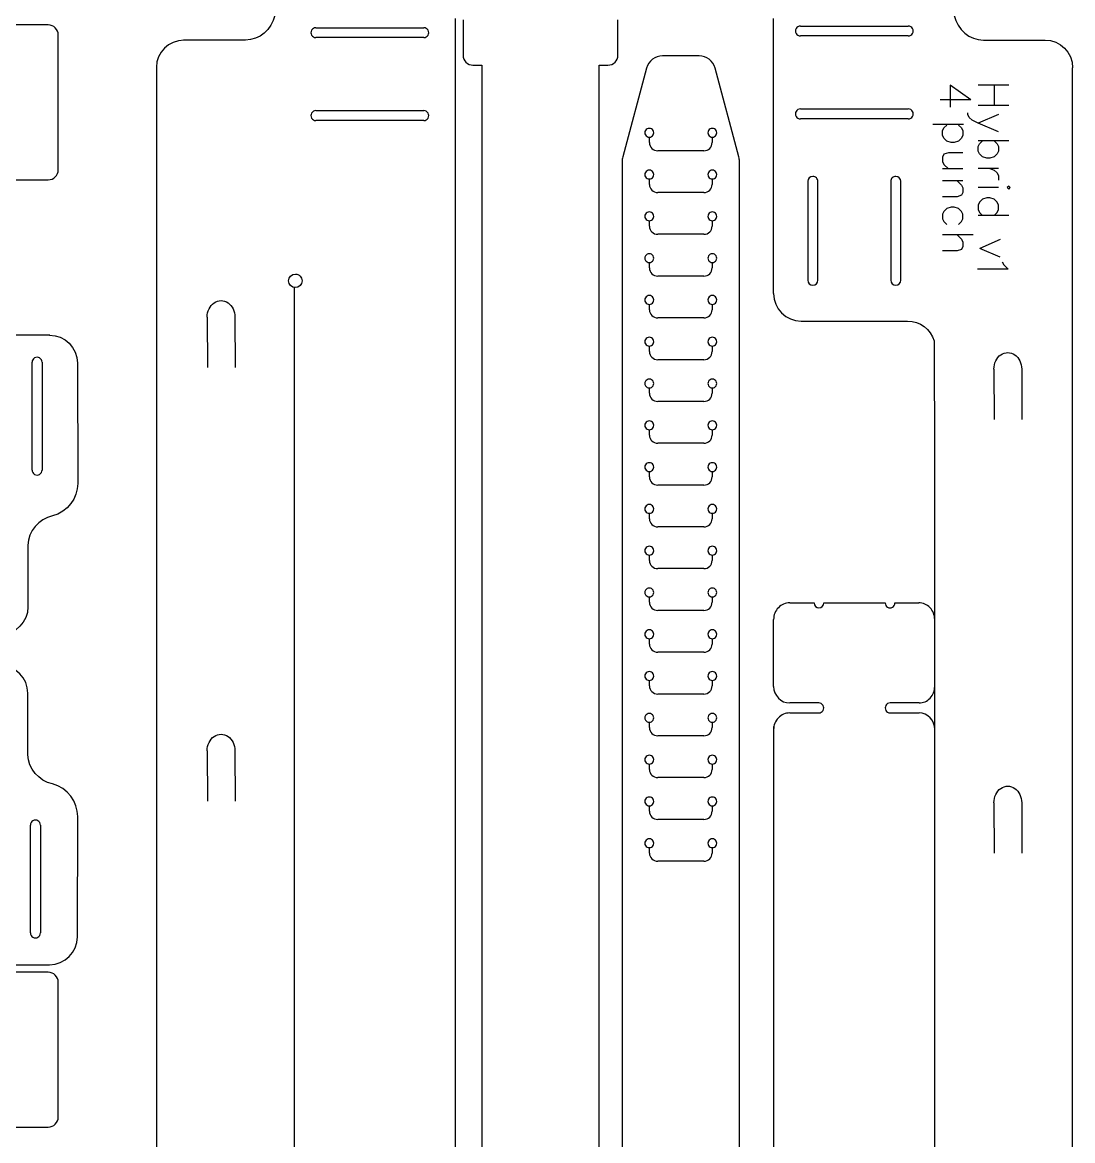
# Model space of a CAD drawing. Extents: x 6 to 576, y 64 to 1092.
# Drawn here: x 385 to 574.9, y 486.1 to 688.4 of the extents above; entities that cross this region are included whole.
import ezdxf

# ---------------------------------------------------------------- set-up
doc = ezdxf.new("R2010")
doc.units = 0
doc.layers.add('Layer_1', color=7, linetype='CONTINUOUS')

msp = doc.modelspace()

# ---------------------------------------------------------------- linework, layer by layer
at = {"layer": 'Layer_1', "color": 7}
for p, q in [((389.692912, 687.893652), (383.292906, 687.893652)), ((463.31759, 438.205381), (463.31759, 689.04705)), ((464.678871, 688.821599), (464.678871, 682.421592)), ((492.678879, 682.421592), (492.678879, 688.821599)), ((520.753949, 689.079488), (520.753949, 639.343721)), ((391.492899, 661.693658), (391.492899, 686.093639)), ((425.34496, 685.148732), (414.155493, 685.146086)), ((558.747851, 685.148732), (569.937318, 685.146086)), ((507.345315, 682.294248), (500.749279, 682.294248)), ((409.240302, 680.241346), (409.240302, 515.531617)), ((466.478885, 680.621579), (468.078873, 680.621579)), ((468.078873, 680.621579), (468.078873, 338.035134)), ((489.278877, 338.035134), (489.278877, 680.621579)), ((489.278877, 680.621579), (490.878865, 680.621579)), ((497.851483, 680.070716), (493.549517, 664.015509)), ((514.545051, 664.015509), (510.243085, 680.070716)), ((574.886852, 671.645245), (574.886852, 680.151944)), ((574.886852, 483.697152), (574.886852, 671.645245)), ((493.447282, 663.239063), (493.447282, 320.652604)), ((514.647286, 320.652604), (514.647286, 663.239063)), ((383.292906, 659.893644), (389.692912, 659.893644)), ((434.363336, 642.842783), (434.363336, 642.842783)), ((434.184637, 390.278793), (434.184637, 640.465026)), ((525.810454, 634.343017), (545.043995, 634.343017)), ((389.950801, 631.818575), (340.215035, 631.818575)), ((549.83126, 630.829324), (549.942517, 608.949976)), ((394.980319, 626.753973), (395.024319, 604.997259)), ((549.942517, 608.949976), (549.942517, 358.763743)), ((386.020045, 593.824673), (386.0174, 582.635205)), ((523.753477, 583.388844), (528.137199, 583.388844)), ((529.890673, 583.388844), (540.996108, 583.388844)), ((542.748629, 583.389797), (547.066761, 583.389797)), ((520.830995, 568.28656), (520.830995, 580.38839)), ((386.020045, 555.929333), (386.0174, 567.118795)), ((529.013949, 565.286132), (523.753477, 565.286132)), ((547.133304, 565.286132), (541.872831, 565.286132)), ((523.753477, 563.485854), (529.013949, 563.485854)), ((541.872831, 563.485854), (547.133304, 563.485854)), ((520.809564, 561.023377), (520.809564, 310.181719)), ((394.980319, 523.000035), (395.024319, 544.756736)), ((139.076705, 517.956706), (389.918363, 517.956706)), ((389.692912, 516.595425), (383.292906, 516.595425)), ((391.492899, 490.39542), (391.492899, 514.795412)), ((409.240302, 515.531617), (409.240302, 327.583516)), ((383.292906, 488.595407), (389.692912, 488.595407))]:
    msp.add_line(p, q, dxfattribs=at)
at = {"layer": 'Layer_1', "color": 1}
for p, q in [((525.664536, 687.699659), (545.164539, 687.699659)), ((438.072715, 687.394039), (457.572745, 687.394039)), ((457.572745, 685.594026), (438.072715, 685.594026)), ((545.164539, 685.899646), (525.664536, 685.899646)), ((438.072715, 672.394043), (457.572745, 672.394043)), ((525.664536, 672.699663), (545.164539, 672.699663)), ((457.572745, 670.594029), (438.072715, 670.594029)), ((545.164539, 670.89965), (525.664536, 670.89965)), ((498.347286, 667.594263), (498.347286, 667.594263)), ((498.375358, 666.621972), (498.360012, 667.594369)), ((509.734608, 667.594369), (509.719263, 666.621972)), ((509.747282, 667.594263), (509.747282, 667.594263)), ((508.219392, 665.145729), (499.875175, 665.145729)), ((498.347286, 660.037287), (498.347286, 660.037287)), ((498.375358, 659.064996), (498.360012, 660.037393)), ((509.734608, 660.037393), (509.719263, 659.064996)), ((509.747282, 660.037287), (509.747282, 660.037287)), ((527.014546, 659.612763), (527.014546, 641.712748)), ((527.914526, 660.512769), (527.914526, 660.512769)), ((528.814533, 641.712748), (528.814533, 659.612763)), ((542.014542, 659.612763), (542.014542, 641.712748)), ((542.914549, 660.512769), (542.914549, 660.512769)), ((543.814529, 641.712748), (543.814529, 659.612763)), ((508.219392, 657.588753), (499.875175, 657.588753)), ((498.347286, 652.48031), (498.347286, 652.48031)), ((498.375358, 651.50802), (498.360012, 652.48039)), ((509.734608, 652.48039), (509.719263, 651.50802)), ((509.747282, 652.48031), (509.747282, 652.48031)), ((508.219392, 650.031777), (499.875175, 650.031777)), ((498.347286, 644.923308), (498.347286, 644.923308)), ((498.375358, 643.951017), (498.360012, 644.923414)), ((509.734608, 644.923414), (509.719263, 643.951017)), ((509.747282, 644.923308), (509.747282, 644.923308)), ((508.219392, 642.474801), (499.875175, 642.474801)), ((527.914526, 640.812768), (527.914526, 640.812768)), ((542.914549, 640.812768), (542.914549, 640.812768)), ((498.347286, 637.366331), (498.347286, 637.366331)), ((498.375358, 636.394041), (498.360012, 637.366437)), ((509.734608, 637.366437), (509.719263, 636.394041)), ((509.747282, 637.366331), (509.747282, 637.366331)), ((418.420973, 635.045724), (418.467725, 625.921012)), ((423.450676, 635.045327), (423.474224, 625.920007)), ((508.219392, 634.917798), (499.875175, 634.917798)), ((498.347286, 629.809355), (498.347286, 629.809355)), ((498.375358, 628.837064), (498.360012, 629.809461)), ((509.734608, 629.809461), (509.719263, 628.837064)), ((509.747282, 629.809355), (509.747282, 629.809355)), ((386.770959, 607.407984), (386.770959, 626.907987)), ((388.570973, 626.907987), (388.570973, 607.407984)), ((508.219392, 627.360822), (499.875175, 627.360822)), ((560.653009, 625.650185), (560.699761, 616.525473)), ((565.682712, 625.649788), (565.70626, 616.524467)), ((498.347286, 622.252379), (498.347286, 622.252379)), ((498.375358, 621.280088), (498.360012, 622.252485)), ((509.734608, 622.252485), (509.719263, 621.280088)), ((509.747282, 622.252379), (509.747282, 622.252379)), ((508.219392, 619.803845), (499.875175, 619.803845)), ((498.347286, 614.695403), (498.347286, 614.695403)), ((498.375358, 613.723112), (498.360012, 614.695482)), ((509.734608, 614.695482), (509.719263, 613.723112)), ((509.747282, 614.695403), (509.747282, 614.695403)), ((508.219392, 612.246869), (499.875175, 612.246869)), ((498.347286, 607.1384), (498.347286, 607.1384)), ((498.375358, 606.166109), (498.360012, 607.138506)), ((509.734608, 607.138506), (509.719263, 606.166109)), ((509.747282, 607.1384), (509.747282, 607.1384)), ((508.219392, 604.689893), (499.875175, 604.689893)), ((498.347286, 599.581424), (498.347286, 599.581424)), ((498.375358, 598.609133), (498.360012, 599.58153)), ((509.734608, 599.58153), (509.719263, 598.609133)), ((509.747282, 599.581424), (509.747282, 599.581424)), ((508.219392, 597.132917), (499.875175, 597.132917)), ((498.347286, 592.024448), (498.347286, 592.024448)), ((498.375358, 591.052157), (498.360012, 592.024553)), ((509.734608, 592.024553), (509.719263, 591.052157)), ((509.747282, 592.024448), (509.747282, 592.024448)), ((508.219392, 589.575914), (499.875175, 589.575914)), ((498.347286, 584.467471), (498.347286, 584.467471)), ((498.375358, 583.49518), (498.360012, 584.467577)), ((509.734608, 584.467577), (509.719263, 583.49518)), ((509.747282, 584.467471), (509.747282, 584.467471)), ((508.219392, 582.018938), (499.875175, 582.018938)), ((498.347286, 576.910495), (498.347286, 576.910495)), ((498.375358, 575.938204), (498.360012, 576.910601)), ((509.734608, 576.910601), (509.719263, 575.938204)), ((509.747282, 576.910495), (509.747282, 576.910495)), ((508.219392, 574.461961), (499.875175, 574.461961)), ((498.347286, 569.353519), (498.347286, 569.353519)), ((498.375358, 568.381228), (498.360012, 569.353598)), ((509.734608, 569.353598), (509.719263, 568.381228)), ((509.747282, 569.353519), (509.747282, 569.353519)), ((508.219392, 566.904985), (499.875175, 566.904985)), ((498.347286, 561.796516), (498.347286, 561.796516)), ((498.375358, 560.824225), (498.360012, 561.796622)), ((509.734608, 561.796622), (509.719263, 560.824225)), ((509.747282, 561.796516), (509.747282, 561.796516)), ((508.219392, 559.348009), (499.875175, 559.348009)), ((418.420973, 556.633225), (418.467725, 547.508524)), ((423.450676, 556.632855), (423.474224, 547.507519)), ((498.347286, 554.23954), (498.347286, 554.23954)), ((498.375358, 553.267249), (498.360012, 554.239646)), ((509.734608, 554.239646), (509.719263, 553.267249)), ((509.747282, 554.23954), (509.747282, 554.23954)), ((508.219392, 551.791006), (499.875175, 551.791006)), ((498.347286, 546.682564), (498.347286, 546.682564)), ((498.375358, 545.710273), (498.360012, 546.682669)), ((509.734608, 546.682669), (509.719263, 545.710273)), ((509.747282, 546.682564), (509.747282, 546.682564)), ((560.653009, 547.237686), (560.699761, 538.112974)), ((565.682712, 547.237289), (565.70626, 538.111969)), ((508.219392, 544.23403), (499.875175, 544.23403)), ((386.465339, 523.701551), (386.465339, 543.201562)), ((388.265353, 543.201562), (388.265353, 523.701551)), ((498.347286, 539.125587), (498.347286, 539.125587)), ((498.375358, 538.153296), (498.360012, 539.125693)), ((509.734608, 539.125693), (509.719263, 538.153296)), ((509.747282, 539.125587), (509.747282, 539.125587)), ((508.219392, 536.677054), (499.875175, 536.677054))]:
    msp.add_line(p, q, dxfattribs=at)
at = {"layer": 'Layer_1', "color": 5}
for p, q in [((556.472011, 674.372015), (552.767844, 677.017848)), ((552.767844, 677.017848), (552.767844, 673.049098)), ((563.341097, 677.003084), (557.784847, 677.003084)), ((560.695263, 677.003084), (560.695263, 673.298918)), ((556.472011, 674.372015), (550.915761, 674.372015)), ((555.932763, 671.711418), (555.932763, 671.976001)), ((556.197347, 671.182251), (555.932763, 671.711418)), ((563.341097, 673.298918), (557.784847, 673.298918)), ((561.489013, 671.711418), (557.784847, 670.123918)), ((555.176108, 669.897911), (549.619858, 669.897911)), ((551.625294, 669.257487), (552.15446, 669.786653)), ((554.271127, 669.786653), (554.800294, 669.257487)), ((556.726513, 670.653084), (556.197347, 671.182251)), ((557.784847, 670.123918), (556.726513, 670.653084)), ((561.489013, 668.536418), (557.784847, 670.123918)), ((551.36071, 668.72832), (551.625294, 669.257487)), ((551.36071, 667.93457), (551.36071, 668.72832)), ((551.625294, 667.405403), (551.36071, 667.93457)), ((552.15446, 666.876237), (551.625294, 667.405403)), ((554.800294, 667.405403), (554.271127, 666.876237)), ((554.800294, 669.257487), (555.064877, 668.72832)), ((555.064877, 667.93457), (554.800294, 667.405403)), ((555.064877, 668.72832), (555.064877, 667.93457)), ((552.94821, 666.611653), (552.15446, 666.876237)), ((553.477377, 666.611653), (552.94821, 666.611653)), ((554.271127, 666.876237), (553.477377, 666.611653)), ((563.341097, 666.948918), (557.784847, 666.948918)), ((557.784847, 665.890584), (558.04943, 666.419751)), ((557.784847, 665.096834), (557.784847, 665.890584)), ((558.04943, 666.419751), (558.578597, 666.948918)), ((560.695263, 666.948918), (561.22443, 666.419751)), ((561.22443, 666.419751), (561.489013, 665.890584)), ((561.489013, 665.890584), (561.489013, 665.096834)), ((551.625294, 664.494987), (551.36071, 663.96582)), ((551.36071, 663.96582), (551.36071, 663.17207)), ((552.419044, 664.75957), (551.625294, 664.494987)), ((555.064877, 664.75957), (552.419044, 664.75957)), ((558.04943, 664.567668), (557.784847, 665.096834)), ((558.578597, 664.038501), (558.04943, 664.567668)), ((559.372347, 663.773918), (558.578597, 664.038501)), ((559.901513, 663.773918), (559.372347, 663.773918)), ((560.695263, 664.038501), (559.901513, 663.773918)), ((561.22443, 664.567668), (560.695263, 664.038501)), ((561.489013, 665.096834), (561.22443, 664.567668)), ((551.36071, 663.17207), (551.625294, 662.642903)), ((555.064877, 661.849153), (551.36071, 661.849153)), ((551.625294, 662.642903), (552.419044, 661.849153)), ((561.489013, 661.921834), (557.784847, 661.921834)), ((559.901513, 661.921834), (560.695263, 661.657251)), ((560.695263, 661.657251), (561.22443, 661.128084)), ((555.064877, 659.732487), (551.36071, 659.732487)), ((554.006544, 659.732487), (554.800294, 658.938737)), ((561.22443, 661.128084), (561.489013, 660.598918)), ((561.489013, 660.598918), (561.489013, 659.805168)), ((554.800294, 658.938737), (555.064877, 658.40957)), ((555.064877, 657.61582), (554.800294, 657.086653)), ((555.064877, 658.40957), (555.064877, 657.61582)), ((561.489013, 658.482251), (557.784847, 658.482251)), ((563.341097, 658.746834), (563.076513, 658.482251)), ((563.076513, 658.482251), (563.341097, 658.217668)), ((563.60568, 658.482251), (563.341097, 658.746834)), ((563.341097, 658.217668), (563.60568, 658.482251)), ((554.006544, 656.82207), (551.36071, 656.82207)), ((554.800294, 657.086653), (554.006544, 656.82207)), ((558.04943, 655.836418), (557.784847, 655.307251)), ((557.784847, 655.307251), (557.784847, 654.513501)), ((558.578597, 656.365584), (558.04943, 655.836418)), ((559.372347, 656.630168), (558.578597, 656.365584)), ((559.901513, 656.630168), (559.372347, 656.630168)), ((560.695263, 656.365584), (559.901513, 656.630168)), ((561.22443, 655.836418), (560.695263, 656.365584)), ((561.489013, 655.307251), (561.22443, 655.836418)), ((561.489013, 654.513501), (561.489013, 655.307251)), ((551.625294, 654.176237), (551.36071, 653.64707)), ((551.36071, 653.64707), (551.36071, 652.85332)), ((552.15446, 654.705403), (551.625294, 654.176237)), ((552.94821, 654.969987), (552.15446, 654.705403)), ((553.477377, 654.969987), (552.94821, 654.969987)), ((554.271127, 654.705403), (553.477377, 654.969987)), ((554.800294, 654.176237), (554.271127, 654.705403)), ((555.064877, 653.64707), (554.800294, 654.176237)), ((555.064877, 652.85332), (555.064877, 653.64707)), ((557.784847, 654.513501), (558.04943, 653.984334)), ((563.341097, 653.455168), (557.784847, 653.455168)), ((558.04943, 653.984334), (558.578597, 653.455168)), ((560.695263, 653.455168), (561.22443, 653.984334)), ((561.22443, 653.984334), (561.489013, 654.513501)), ((551.36071, 652.85332), (551.625294, 652.324153)), ((551.625294, 652.324153), (552.15446, 651.794987)), ((554.271127, 651.794987), (554.800294, 652.324153)), ((554.800294, 652.324153), (555.064877, 652.85332)), ((556.91696, 649.942903), (551.36071, 649.942903)), ((554.006544, 649.942903), (554.800294, 649.149153)), ((554.800294, 649.149153), (555.064877, 648.619987)), ((554.800294, 647.29707), (554.006544, 647.032487)), ((555.064877, 647.826237), (554.800294, 647.29707)), ((555.064877, 648.619987), (555.064877, 647.826237)), ((561.784447, 649.078959), (558.08028, 647.491459)), ((561.784447, 645.903959), (558.08028, 647.491459)), ((554.006544, 647.032487), (551.36071, 647.032487)), ((563.229866, 643.718766), (557.673616, 643.718766)), ((562.171533, 645.041682), (562.436116, 644.512516)), ((562.436116, 644.512516), (563.229866, 643.718766))]:
    msp.add_line(p, q, dxfattribs=at)
at = {"layer": 'Layer_1', "color": 7}
for points in [[(430.629695, 689.579577), (430.07108, 687.126889), (427.851279, 685.117405), (425.34496, 685.148732)], [(553.463116, 689.579577), (554.021731, 687.126889), (556.241532, 685.117405), (558.747851, 685.148732)], [(390.9657, 687.366435), (390.628137, 687.704003), (390.170302, 687.893648), (389.692912, 687.893652)], [(391.492899, 686.093639), (391.492902, 686.571028), (391.303263, 687.028867), (390.9657, 687.366435)], [(414.241589, 685.122406), (411.470713, 685.122406), (409.240302, 682.945653), (409.240302, 680.241346)], [(569.886571, 685.15241), (572.656573, 685.15241), (574.886296, 682.92274), (574.886296, 680.152711)], [(464.678871, 682.421592), (464.678868, 681.944198), (464.86851, 681.486356), (465.206079, 681.148787)], [(492.151671, 681.148787), (492.48924, 681.486356), (492.678882, 681.944198), (492.678879, 682.421592)], [(500.749253, 682.294248), (499.391442, 682.294246), (498.202915, 681.38226), (497.851483, 680.070716)], [(510.243085, 680.070716), (509.891652, 681.38226), (508.703126, 682.294246), (507.345315, 682.294248)], [(465.206079, 681.148787), (465.543648, 680.811218), (466.00149, 680.621575), (466.478885, 680.621579)], [(490.878865, 680.621579), (491.35626, 680.621575), (491.814102, 680.811218), (492.151671, 681.148787)], [(493.549517, 664.015509), (493.481658, 663.762272), (493.447287, 663.501233), (493.447282, 663.239063)], [(514.647286, 663.239063), (514.647281, 663.501233), (514.61291, 663.762272), (514.545051, 664.015509)], [(390.9657, 660.420862), (391.303263, 660.75843), (391.492902, 661.216268), (391.492899, 661.693658)], [(389.692912, 659.893644), (390.170302, 659.893648), (390.628137, 660.083294), (390.9657, 660.420862)], [(433.139771, 641.619191), (433.139764, 642.294955), (433.687572, 642.842776), (434.363336, 642.842783)], [(434.363336, 640.395625), (433.687583, 640.395633), (433.139778, 640.943438), (433.139771, 641.619191)], [(434.363336, 642.842783), (434.687854, 642.842787), (434.999081, 642.713874), (435.22855, 642.484405)], [(435.586928, 641.619191), (435.586921, 640.943427), (435.0391, 640.395618), (434.363336, 640.395625)], [(435.22855, 642.484405), (435.458019, 642.254936), (435.586932, 641.943709), (435.586928, 641.619191)], [(520.810199, 639.343404), (520.810199, 636.573375), (523.040451, 634.343017), (525.810454, 634.343017)], [(545.043995, 634.347991), (547.320496, 634.347991), (549.229095, 632.840607), (549.838033, 630.7663)], [(389.918363, 631.796852), (392.688366, 631.796852), (394.918565, 629.566626), (394.980319, 626.753973)], [(395.024319, 604.997259), (395.047867, 602.380583), (393.123711, 599.78891), (390.45089, 599.109407)], [(390.45089, 599.109407), (387.998203, 598.550792), (385.988719, 596.330991), (386.020045, 593.824673)], [(386.023723, 582.685952), (386.023723, 579.91595), (383.794053, 577.686227), (381.024024, 577.686227)], [(521.68697, 582.510034), (521.138898, 581.947339), (520.830994, 581.184161), (520.830995, 580.38839)], [(523.753477, 583.388844), (522.978387, 583.388846), (522.235041, 583.072728), (521.68697, 582.510034)], [(528.137199, 583.388844), (528.139195, 582.893169), (528.531138, 582.492428), (529.013936, 582.492428)], [(529.013936, 582.492428), (529.496734, 582.492428), (529.888677, 582.893169), (529.890673, 583.388844)], [(540.996115, 583.388844), (540.996115, 583.067257), (541.163221, 582.770098), (541.434486, 582.609304)], [(541.434486, 582.609304), (541.705752, 582.44851), (542.039964, 582.44851), (542.31123, 582.609304)], [(542.31123, 582.609304), (542.582495, 582.770098), (542.749601, 583.067257), (542.749601, 583.388844)], [(549.102346, 582.510428), (548.562476, 583.07348), (547.830254, 583.389799), (547.066761, 583.389797)], [(549.945507, 580.387438), (549.945511, 581.183713), (549.642217, 581.947376), (549.102346, 582.510428)], [(385.993719, 567.0327), (385.993719, 569.803575), (383.816966, 572.033986), (381.11266, 572.033986)], [(520.830995, 568.28656), (520.831008, 566.629463), (522.139445, 565.286129), (523.753477, 565.286132)], [(549.122132, 566.166016), (549.650232, 566.729058), (549.946914, 567.492707), (549.946909, 568.288968)], [(529.773234, 564.836063), (529.616618, 565.114567), (529.32718, 565.286132), (529.013949, 565.286132)], [(529.773234, 563.935924), (529.929849, 564.214428), (529.929849, 564.557559), (529.773234, 564.836063)], [(541.113547, 564.836063), (540.956931, 564.557559), (540.956931, 564.214428), (541.113547, 563.935924)], [(541.872831, 565.286132), (541.5596, 565.286132), (541.270163, 565.114567), (541.113547, 564.836063)], [(547.130922, 565.286661), (547.877771, 565.28666), (548.594031, 565.602974), (549.122132, 566.166016)], [(521.68697, 562.607043), (521.138898, 562.044349), (520.830994, 561.281171), (520.830995, 560.4854)], [(523.753477, 563.485854), (522.978387, 563.485856), (522.235041, 563.169738), (521.68697, 562.607043)], [(529.013949, 563.485854), (529.32718, 563.485854), (529.616618, 563.65742), (529.773234, 563.935924)], [(541.113547, 563.935924), (541.270163, 563.65742), (541.5596, 563.485854), (541.872831, 563.485854)], [(549.946909, 560.483019), (549.946905, 562.141135), (548.686146, 563.485301), (547.130922, 563.485299)], [(390.45089, 550.644588), (387.998203, 551.203213), (385.988719, 553.423007), (386.020045, 555.929333)], [(395.024319, 544.756736), (395.047867, 547.373422), (393.123711, 549.965093), (390.45089, 550.644588)], [(389.918363, 517.957156), (392.688366, 517.957156), (394.918565, 520.187382), (394.980319, 523.000035)], [(390.9657, 516.068208), (390.628137, 516.405776), (390.170302, 516.595421), (389.692912, 516.595425)], [(391.492899, 514.795412), (391.492902, 515.272801), (391.303263, 515.73064), (390.9657, 516.068208)], [(390.9657, 489.122624), (391.303263, 489.460192), (391.492902, 489.91803), (391.492899, 490.39542)], [(389.692912, 488.595407), (390.170302, 488.59541), (390.628137, 488.785056), (390.9657, 489.122624)]]:
    msp.add_open_spline(points, degree=3, dxfattribs=at)
at = {"layer": 'Layer_1', "color": 1}
for points in [[(525.664536, 687.699659), (525.342994, 687.699659), (525.045878, 687.528119), (524.885107, 687.249656)], [(545.943968, 687.249656), (545.783197, 687.528119), (545.486081, 687.699659), (545.164539, 687.699659)], [(437.293287, 686.944036), (437.132516, 686.665573), (437.132516, 686.322492), (437.293287, 686.044029)], [(438.072715, 687.394039), (437.751174, 687.394039), (437.454057, 687.222499), (437.293287, 686.944036)], [(437.293287, 686.044029), (437.454057, 685.765566), (437.751174, 685.594026), (438.072715, 685.594026)], [(458.352174, 686.944036), (458.191403, 687.222499), (457.894286, 687.394039), (457.572745, 687.394039)], [(457.572745, 685.594026), (457.894286, 685.594026), (458.191403, 685.765566), (458.352174, 686.044029)], [(458.352174, 686.044029), (458.512944, 686.322492), (458.512944, 686.665573), (458.352174, 686.944036)], [(524.885107, 687.249656), (524.724336, 686.971193), (524.724336, 686.628112), (524.885107, 686.349649)], [(524.885107, 686.349649), (525.045878, 686.071186), (525.342994, 685.899646), (525.664536, 685.899646)], [(545.164539, 685.899646), (545.486081, 685.899646), (545.783197, 686.071186), (545.943968, 686.349649)], [(545.943968, 686.349649), (546.104739, 686.628112), (546.104739, 686.971193), (545.943968, 687.249656)], [(437.293287, 671.944039), (437.132516, 671.665576), (437.132516, 671.322496), (437.293287, 671.044033)], [(438.072715, 672.394043), (437.751174, 672.394043), (437.454057, 672.222502), (437.293287, 671.944039)], [(458.352174, 671.944039), (458.191403, 672.222502), (457.894286, 672.394043), (457.572745, 672.394043)], [(458.352174, 671.044033), (458.512944, 671.322496), (458.512944, 671.665576), (458.352174, 671.944039)], [(524.885107, 672.24966), (524.724336, 671.971197), (524.724336, 671.628116), (524.885107, 671.349653)], [(525.664536, 672.699663), (525.342994, 672.699663), (525.045878, 672.528123), (524.885107, 672.24966)], [(524.885107, 671.349653), (525.045878, 671.07119), (525.342994, 670.89965), (525.664536, 670.89965)], [(545.943968, 672.24966), (545.783197, 672.528123), (545.486081, 672.699663), (545.164539, 672.699663)], [(545.164539, 670.89965), (545.486081, 670.89965), (545.783197, 671.07119), (545.943968, 671.349653)], [(545.943968, 671.349653), (546.104739, 671.628116), (546.104739, 671.971197), (545.943968, 672.24966)], [(437.293287, 671.044033), (437.454057, 670.76557), (437.751174, 670.594029), (438.072715, 670.594029)], [(457.572745, 670.594029), (457.894286, 670.594029), (458.191403, 670.76557), (458.352174, 671.044033)], [(497.651923, 668.795138), (497.508338, 668.54717), (497.508338, 668.241345), (497.651923, 667.993376)], [(498.347286, 669.194251), (498.060748, 669.195344), (497.795508, 669.043106), (497.651923, 668.795138)], [(497.651923, 667.993376), (497.795508, 667.745408), (498.060748, 667.59317), (498.347286, 667.594263)], [(499.042649, 668.795138), (498.899063, 669.043106), (498.633823, 669.195344), (498.347286, 669.194251)], [(498.347286, 667.594263), (498.633823, 667.59317), (498.899063, 667.745408), (499.042649, 667.993376)], [(499.042649, 667.993376), (499.186234, 668.241345), (499.186234, 668.54717), (499.042649, 668.795138)], [(509.051919, 668.795138), (508.908334, 668.54717), (508.908334, 668.241345), (509.051919, 667.993376)], [(509.747282, 669.194251), (509.460745, 669.195344), (509.195504, 669.043106), (509.051919, 668.795138)], [(509.051919, 667.993376), (509.195504, 667.745408), (509.460745, 667.59317), (509.747282, 667.594263)], [(510.442645, 668.795138), (510.29906, 669.043106), (510.033819, 669.195344), (509.747282, 669.194251)], [(509.747282, 667.594263), (510.033819, 667.59317), (510.29906, 667.745408), (510.442645, 667.993376)], [(510.442645, 667.993376), (510.58623, 668.241345), (510.58623, 668.54717), (510.442645, 668.795138)], [(498.375358, 666.621972), (498.388332, 665.802909), (499.056009, 665.145726), (499.875175, 665.145729)], [(508.219393, 665.145729), (509.038559, 665.145726), (509.706236, 665.802909), (509.71921, 666.621972)], [(497.651923, 661.238161), (497.508338, 660.990193), (497.508338, 660.684368), (497.651923, 660.4364)], [(498.347286, 661.637275), (498.060748, 661.638368), (497.795508, 661.48613), (497.651923, 661.238161)], [(499.042649, 661.238161), (498.899063, 661.48613), (498.633823, 661.638368), (498.347286, 661.637275)], [(499.042649, 660.4364), (499.186234, 660.684368), (499.186234, 660.990193), (499.042649, 661.238161)], [(509.051919, 661.238161), (508.908334, 660.990193), (508.908334, 660.684368), (509.051919, 660.4364)], [(509.747282, 661.637275), (509.460745, 661.638368), (509.195504, 661.48613), (509.051919, 661.238161)], [(510.442645, 661.238161), (510.29906, 661.48613), (510.033819, 661.638368), (509.747282, 661.637275)], [(510.442645, 660.4364), (510.58623, 660.684368), (510.58623, 660.990193), (510.442645, 661.238161)], [(497.651923, 660.4364), (497.795508, 660.188432), (498.060748, 660.036194), (498.347286, 660.037287)], [(498.347286, 660.037287), (498.633823, 660.036194), (498.899063, 660.188432), (499.042649, 660.4364)], [(509.051919, 660.4364), (509.195504, 660.188432), (509.460745, 660.036194), (509.747282, 660.037287)], [(509.747282, 660.037287), (510.033819, 660.036194), (510.29906, 660.188432), (510.442645, 660.4364)], [(527.914526, 660.512769), (527.417475, 660.512758), (527.014542, 660.109814), (527.014546, 659.612763)], [(528.550929, 660.249165), (528.382144, 660.41795), (528.153223, 660.512771), (527.914526, 660.512769)], [(528.814533, 659.612763), (528.814534, 659.85146), (528.719713, 660.080381), (528.550929, 660.249165)], [(542.278146, 660.249165), (542.109362, 660.080381), (542.014541, 659.85146), (542.014542, 659.612763)], [(542.914549, 660.512769), (542.675852, 660.512771), (542.446931, 660.41795), (542.278146, 660.249165)], [(543.814529, 659.612763), (543.814533, 660.109814), (543.4116, 660.512758), (542.914549, 660.512769)], [(498.375358, 659.064996), (498.388332, 658.245932), (499.056009, 657.58875), (499.875175, 657.588753)], [(508.219393, 657.588753), (509.038559, 657.58875), (509.706236, 658.245932), (509.71921, 659.064996)], [(497.651754, 653.681244), (497.508124, 653.433246), (497.508124, 653.127363), (497.651754, 652.879365)], [(498.347286, 654.080299), (498.0607, 654.081464), (497.795384, 653.929242), (497.651754, 653.681244)], [(499.042817, 653.681244), (498.899187, 653.929242), (498.633871, 654.081464), (498.347286, 654.080299)], [(499.042817, 652.879365), (499.186447, 653.127363), (499.186447, 653.433246), (499.042817, 653.681244)], [(509.051751, 653.681244), (508.90812, 653.433246), (508.90812, 653.127363), (509.051751, 652.879365)], [(509.747282, 654.080299), (509.460697, 654.081464), (509.195381, 653.929242), (509.051751, 653.681244)], [(510.442813, 653.681244), (510.299183, 653.929242), (510.033867, 654.081464), (509.747282, 654.080299)], [(510.442813, 652.879365), (510.586443, 653.127363), (510.586443, 653.433246), (510.442813, 653.681244)], [(497.651754, 652.879365), (497.795384, 652.631368), (498.0607, 652.479145), (498.347286, 652.48031)], [(498.347286, 652.48031), (498.633871, 652.479145), (498.899187, 652.631368), (499.042817, 652.879365)], [(498.375358, 651.50802), (498.388332, 650.688956), (499.056009, 650.031774), (499.875175, 650.031777)], [(508.219393, 650.031777), (509.038559, 650.031774), (509.706236, 650.688956), (509.71921, 651.50802)], [(509.051751, 652.879365), (509.195381, 652.631368), (509.460697, 652.479145), (509.747282, 652.48031)], [(509.747282, 652.48031), (510.033867, 652.479145), (510.299183, 652.631368), (510.442813, 652.879365)], [(497.654459, 646.123319), (497.511551, 645.875796), (497.511551, 645.570835), (497.654459, 645.323311)], [(498.347286, 646.523323), (498.061471, 646.523323), (497.797366, 646.370842), (497.654459, 646.123319)], [(497.654459, 645.323311), (497.797366, 645.075788), (498.061471, 644.923308), (498.347286, 644.923308)], [(499.040112, 646.123319), (498.897205, 646.370842), (498.633101, 646.523323), (498.347286, 646.523323)], [(498.347286, 644.923308), (498.633101, 644.923308), (498.897205, 645.075788), (499.040112, 645.323311)], [(499.040112, 645.323311), (499.18302, 645.570835), (499.18302, 645.875796), (499.040112, 646.123319)], [(509.054455, 646.123319), (508.911548, 645.875796), (508.911548, 645.570835), (509.054455, 645.323311)], [(509.747282, 646.523323), (509.461467, 646.523323), (509.197363, 646.370842), (509.054455, 646.123319)], [(509.054455, 645.323311), (509.197363, 645.075788), (509.461467, 644.923308), (509.747282, 644.923308)], [(510.440109, 646.123319), (510.297201, 646.370842), (510.033097, 646.523323), (509.747282, 646.523323)], [(509.747282, 644.923308), (510.033097, 644.923308), (510.297201, 645.075788), (510.440109, 645.323311)], [(510.440109, 645.323311), (510.583016, 645.570835), (510.583016, 645.875796), (510.440109, 646.123319)], [(498.375358, 643.951017), (498.388346, 643.131964), (499.056019, 642.474798), (499.875175, 642.474801)], [(508.219393, 642.474801), (509.038549, 642.474798), (509.706221, 643.131964), (509.71921, 643.951017)], [(527.014546, 641.712748), (527.014557, 641.215707), (527.417485, 640.812778), (527.914526, 640.812768)], [(527.914526, 640.812768), (528.411577, 640.812764), (528.814522, 641.215697), (528.814533, 641.712748)], [(542.014542, 641.712748), (542.014553, 641.215697), (542.417498, 640.812764), (542.914549, 640.812768)], [(542.914549, 640.812768), (543.41159, 640.812778), (543.814518, 641.215707), (543.814529, 641.712748)], [(418.420973, 635.047047), (418.420973, 636.119959), (418.900319, 637.111326), (419.678459, 637.647769)], [(419.678459, 637.647769), (420.456572, 638.184238), (421.415263, 638.184238), (422.193403, 637.647769)], [(422.193403, 637.647769), (422.971516, 637.111326), (423.450676, 636.119906), (423.450676, 635.046994)], [(497.654459, 638.566343), (497.511551, 638.318819), (497.511551, 638.013858), (497.654459, 637.766335)], [(498.347286, 638.966346), (498.061471, 638.966346), (497.797366, 638.813866), (497.654459, 638.566343)], [(497.654459, 637.766335), (497.797366, 637.518812), (498.061471, 637.366331), (498.347286, 637.366331)], [(499.040112, 638.566343), (498.897205, 638.813866), (498.633101, 638.966346), (498.347286, 638.966346)], [(498.347286, 637.366331), (498.633101, 637.366331), (498.897205, 637.518812), (499.040112, 637.766335)], [(499.040112, 637.766335), (499.18302, 638.013858), (499.18302, 638.318819), (499.040112, 638.566343)], [(509.054455, 638.566343), (508.911548, 638.318819), (508.911548, 638.013858), (509.054455, 637.766335)], [(509.747282, 638.966346), (509.461467, 638.966346), (509.197363, 638.813866), (509.054455, 638.566343)], [(509.054455, 637.766335), (509.197363, 637.518812), (509.461467, 637.366331), (509.747282, 637.366331)], [(510.440109, 638.566343), (510.297201, 638.813866), (510.033097, 638.966346), (509.747282, 638.966346)], [(509.747282, 637.366331), (510.033097, 637.366331), (510.297201, 637.518812), (510.440109, 637.766335)], [(510.440109, 637.766335), (510.583016, 638.013858), (510.583016, 638.318819), (510.440109, 638.566343)], [(498.375358, 636.394041), (498.388332, 635.574977), (499.056009, 634.917795), (499.875175, 634.917798)], [(508.219393, 634.917798), (509.038559, 634.917795), (509.706236, 635.574977), (509.71921, 636.394041)], [(497.651923, 631.01023), (497.508338, 630.762262), (497.508338, 630.456437), (497.651923, 630.208469)], [(498.347286, 631.409344), (498.060748, 631.410437), (497.795508, 631.258198), (497.651923, 631.01023)], [(499.042649, 631.01023), (498.899063, 631.258198), (498.633823, 631.410437), (498.347286, 631.409344)], [(499.042649, 630.208469), (499.186234, 630.456437), (499.186234, 630.762262), (499.042649, 631.01023)], [(509.051919, 631.01023), (508.908334, 630.762262), (508.908334, 630.456437), (509.051919, 630.208469)], [(509.747282, 631.409344), (509.460745, 631.410437), (509.195504, 631.258198), (509.051919, 631.01023)], [(510.442645, 631.01023), (510.29906, 631.258198), (510.033819, 631.410437), (509.747282, 631.409344)], [(510.442645, 630.208469), (510.58623, 630.456437), (510.58623, 630.762262), (510.442645, 631.01023)], [(497.651923, 630.208469), (497.795508, 629.960501), (498.060748, 629.808262), (498.347286, 629.809355)], [(498.347286, 629.809355), (498.633823, 629.808262), (498.899063, 629.960501), (499.042649, 630.208469)], [(509.051919, 630.208469), (509.195504, 629.960501), (509.460745, 629.808262), (509.747282, 629.809355)], [(509.747282, 629.809355), (510.033819, 629.808262), (510.29906, 629.960501), (510.442645, 630.208469)], [(387.220963, 627.687416), (386.9425, 627.526645), (386.770959, 627.229529), (386.770959, 626.907987)], [(388.120969, 627.687416), (387.842506, 627.848187), (387.499426, 627.848187), (387.220963, 627.687416)], [(388.570973, 626.907987), (388.570973, 627.229529), (388.399432, 627.526645), (388.120969, 627.687416)], [(498.375358, 628.837064), (498.388332, 628.018001), (499.056009, 627.360819), (499.875175, 627.360822)], [(508.219393, 627.360822), (509.038559, 627.360819), (509.706236, 628.018001), (509.71921, 628.837064)], [(560.653036, 625.651508), (560.653036, 626.724419), (561.132355, 627.715787), (561.910495, 628.252229)], [(561.910495, 628.252229), (562.688634, 628.788699), (563.647299, 628.788699), (564.425439, 628.252229)], [(564.425439, 628.252229), (565.203578, 627.715787), (565.682712, 626.724366), (565.682712, 625.651455)], [(497.651923, 623.453254), (497.508338, 623.205286), (497.508338, 622.899461), (497.651923, 622.651493)], [(498.347286, 623.852367), (498.060748, 623.85346), (497.795508, 623.701222), (497.651923, 623.453254)], [(499.042649, 623.453254), (498.899063, 623.701222), (498.633823, 623.85346), (498.347286, 623.852367)], [(499.042649, 622.651493), (499.186234, 622.899461), (499.186234, 623.205286), (499.042649, 623.453254)], [(509.051919, 623.453254), (508.908334, 623.205286), (508.908334, 622.899461), (509.051919, 622.651493)], [(509.747282, 623.852367), (509.460745, 623.85346), (509.195504, 623.701222), (509.051919, 623.453254)], [(510.442645, 623.453254), (510.29906, 623.701222), (510.033819, 623.85346), (509.747282, 623.852367)], [(510.442645, 622.651493), (510.58623, 622.899461), (510.58623, 623.205286), (510.442645, 623.453254)], [(497.651923, 622.651493), (497.795508, 622.403524), (498.060748, 622.251286), (498.347286, 622.252379)], [(498.347286, 622.252379), (498.633823, 622.251286), (498.899063, 622.403524), (499.042649, 622.651493)], [(498.375358, 621.280088), (498.388332, 620.461025), (499.056009, 619.803843), (499.875175, 619.803845)], [(508.219393, 619.803845), (509.038559, 619.803843), (509.706236, 620.461025), (509.71921, 621.280088)], [(509.051919, 622.651493), (509.195504, 622.403524), (509.460745, 622.251286), (509.747282, 622.252379)], [(509.747282, 622.252379), (510.033819, 622.251286), (510.29906, 622.403524), (510.442645, 622.651493)], [(497.651754, 615.896336), (497.508124, 615.648338), (497.508124, 615.342456), (497.651754, 615.094458)], [(498.347286, 616.295391), (498.0607, 616.296556), (497.795384, 616.144334), (497.651754, 615.896336)], [(497.651754, 615.094458), (497.795384, 614.84646), (498.0607, 614.694237), (498.347286, 614.695403)], [(499.042817, 615.896336), (498.899187, 616.144334), (498.633871, 616.296556), (498.347286, 616.295391)], [(498.347286, 614.695403), (498.633871, 614.694237), (498.899187, 614.84646), (499.042817, 615.094458)], [(499.042817, 615.094458), (499.186447, 615.342456), (499.186447, 615.648338), (499.042817, 615.896336)], [(509.051751, 615.896336), (508.90812, 615.648338), (508.90812, 615.342456), (509.051751, 615.094458)], [(509.747282, 616.295391), (509.460697, 616.296556), (509.195381, 616.144334), (509.051751, 615.896336)], [(509.051751, 615.094458), (509.195381, 614.84646), (509.460697, 614.694237), (509.747282, 614.695403)], [(510.442813, 615.896336), (510.299183, 616.144334), (510.033867, 616.296556), (509.747282, 616.295391)], [(509.747282, 614.695403), (510.033867, 614.694237), (510.299183, 614.84646), (510.442813, 615.094458)], [(510.442813, 615.094458), (510.586443, 615.342456), (510.586443, 615.648338), (510.442813, 615.896336)], [(498.375358, 613.723112), (498.388332, 612.904049), (499.056009, 612.246866), (499.875175, 612.246869)], [(508.219393, 612.246869), (509.038559, 612.246866), (509.706236, 612.904049), (509.71921, 613.723112)], [(498.347286, 608.738415), (498.061471, 608.738415), (497.797366, 608.585934), (497.654459, 608.338411)], [(499.040112, 608.338411), (498.897205, 608.585934), (498.633101, 608.738415), (498.347286, 608.738415)], [(509.747282, 608.738415), (509.461467, 608.738415), (509.197363, 608.585934), (509.054455, 608.338411)], [(510.440109, 608.338411), (510.297201, 608.585934), (510.033097, 608.738415), (509.747282, 608.738415)], [(386.770959, 607.407984), (386.770959, 607.086443), (386.9425, 606.789326), (387.220963, 606.628555)], [(388.120969, 606.628555), (388.399432, 606.789326), (388.570973, 607.086443), (388.570973, 607.407984)], [(497.654459, 608.338411), (497.511551, 608.090888), (497.511551, 607.785927), (497.654459, 607.538404)], [(497.654459, 607.538404), (497.797366, 607.290881), (498.061471, 607.1384), (498.347286, 607.1384)], [(498.347286, 607.1384), (498.633101, 607.1384), (498.897205, 607.290881), (499.040112, 607.538404)], [(499.040112, 607.538404), (499.18302, 607.785927), (499.18302, 608.090888), (499.040112, 608.338411)], [(509.054455, 608.338411), (508.911548, 608.090888), (508.911548, 607.785927), (509.054455, 607.538404)], [(509.054455, 607.538404), (509.197363, 607.290881), (509.461467, 607.1384), (509.747282, 607.1384)], [(509.747282, 607.1384), (510.033097, 607.1384), (510.297201, 607.290881), (510.440109, 607.538404)], [(510.440109, 607.538404), (510.583016, 607.785927), (510.583016, 608.090888), (510.440109, 608.338411)], [(387.220963, 606.628555), (387.499426, 606.467785), (387.842506, 606.467785), (388.120969, 606.628555)], [(498.375358, 606.166109), (498.388346, 605.347056), (499.056019, 604.68989), (499.875175, 604.689893)], [(508.219393, 604.689893), (509.038549, 604.68989), (509.706221, 605.347056), (509.71921, 606.166109)], [(497.654459, 600.781435), (497.511551, 600.533912), (497.511551, 600.228951), (497.654459, 599.981427)], [(498.347286, 601.181439), (498.061471, 601.181439), (497.797366, 601.028958), (497.654459, 600.781435)], [(499.040112, 600.781435), (498.897205, 601.028958), (498.633101, 601.181439), (498.347286, 601.181439)], [(499.040112, 599.981427), (499.18302, 600.228951), (499.18302, 600.533912), (499.040112, 600.781435)], [(509.054455, 600.781435), (508.911548, 600.533912), (508.911548, 600.228951), (509.054455, 599.981427)], [(509.747282, 601.181439), (509.461467, 601.181439), (509.197363, 601.028958), (509.054455, 600.781435)], [(510.440109, 600.781435), (510.297201, 601.028958), (510.033097, 601.181439), (509.747282, 601.181439)], [(510.440109, 599.981427), (510.583016, 600.228951), (510.583016, 600.533912), (510.440109, 600.781435)], [(497.654459, 599.981427), (497.797366, 599.733904), (498.061471, 599.581424), (498.347286, 599.581424)], [(498.347286, 599.581424), (498.633101, 599.581424), (498.897205, 599.733904), (499.040112, 599.981427)], [(498.375358, 598.609133), (498.388346, 597.79008), (499.056019, 597.132914), (499.875175, 597.132917)], [(508.219393, 597.132917), (509.038549, 597.132914), (509.706221, 597.79008), (509.71921, 598.609133)], [(509.054455, 599.981427), (509.197363, 599.733904), (509.461467, 599.581424), (509.747282, 599.581424)], [(509.747282, 599.581424), (510.033097, 599.581424), (510.297201, 599.733904), (510.440109, 599.981427)], [(497.654459, 593.224459), (497.511551, 592.976936), (497.511551, 592.671974), (497.654459, 592.424451)], [(498.347286, 593.624462), (498.06147, 593.624462), (497.797366, 593.471982), (497.654459, 593.224459)], [(499.040113, 593.224459), (498.897205, 593.471982), (498.633101, 593.624462), (498.347286, 593.624462)], [(499.040113, 592.424451), (499.18302, 592.671974), (499.18302, 592.976935), (499.040113, 593.224459)], [(509.054455, 593.224459), (508.911547, 592.976936), (508.911547, 592.671974), (509.054455, 592.424451)], [(509.747282, 593.624462), (509.461467, 593.624462), (509.197363, 593.471982), (509.054455, 593.224459)], [(510.440109, 593.224459), (510.297201, 593.471982), (510.033097, 593.624462), (509.747282, 593.624462)], [(510.440109, 592.424451), (510.583016, 592.671974), (510.583016, 592.976935), (510.440109, 593.224459)], [(497.654459, 592.424451), (497.797366, 592.176928), (498.06147, 592.024447), (498.347286, 592.024448)], [(498.347286, 592.024448), (498.633101, 592.024447), (498.897205, 592.176928), (499.040113, 592.424451)], [(498.375358, 591.052157), (498.388332, 590.233093), (499.056009, 589.575911), (499.875175, 589.575914)], [(508.219393, 589.575914), (509.038559, 589.575911), (509.706236, 590.233093), (509.71921, 591.052157)], [(509.054455, 592.424451), (509.197363, 592.176928), (509.461467, 592.024447), (509.747282, 592.024448)], [(509.747282, 592.024448), (510.033097, 592.024447), (510.297201, 592.176928), (510.440109, 592.424451)], [(497.651923, 585.668346), (497.508338, 585.420378), (497.508338, 585.114553), (497.651923, 584.866585)], [(498.347286, 586.06746), (498.060748, 586.068553), (497.795508, 585.916314), (497.651923, 585.668346)], [(497.651923, 584.866585), (497.795508, 584.618617), (498.060748, 584.466378), (498.347286, 584.467471)], [(499.042649, 585.668346), (498.899063, 585.916314), (498.633823, 586.068553), (498.347286, 586.06746)], [(498.347286, 584.467471), (498.633823, 584.466378), (498.899063, 584.618617), (499.042649, 584.866585)], [(499.042649, 584.866585), (499.186234, 585.114553), (499.186234, 585.420378), (499.042649, 585.668346)], [(509.051919, 585.668346), (508.908334, 585.420378), (508.908334, 585.114553), (509.051919, 584.866585)], [(509.747282, 586.06746), (509.460745, 586.068553), (509.195504, 585.916314), (509.051919, 585.668346)], [(509.051919, 584.866585), (509.195504, 584.618617), (509.460745, 584.466378), (509.747282, 584.467471)], [(510.442645, 585.668346), (510.29906, 585.916314), (510.033819, 586.068553), (509.747282, 586.06746)], [(509.747282, 584.467471), (510.033819, 584.466378), (510.29906, 584.618617), (510.442645, 584.866585)], [(510.442645, 584.866585), (510.58623, 585.114553), (510.58623, 585.420378), (510.442645, 585.668346)], [(498.375358, 583.49518), (498.388332, 582.676117), (499.056009, 582.018935), (499.875175, 582.018938)], [(508.219393, 582.018938), (509.038559, 582.018935), (509.706236, 582.676117), (509.71921, 583.49518)], [(498.347286, 578.510483), (498.0607, 578.511649), (497.795384, 578.359426), (497.651754, 578.111428)], [(499.042817, 578.111428), (498.899187, 578.359426), (498.633871, 578.511649), (498.347286, 578.510483)], [(509.747282, 578.510483), (509.460697, 578.511649), (509.195381, 578.359426), (509.051751, 578.111428)], [(510.442813, 578.111428), (510.299183, 578.359426), (510.033867, 578.511649), (509.747282, 578.510483)], [(497.651754, 578.111428), (497.508124, 577.863431), (497.508124, 577.557548), (497.651754, 577.30955)], [(497.651754, 577.30955), (497.795384, 577.061552), (498.0607, 576.90933), (498.347286, 576.910495)], [(498.347286, 576.910495), (498.633871, 576.90933), (498.899187, 577.061552), (499.042817, 577.30955)], [(499.042817, 577.30955), (499.186447, 577.557548), (499.186447, 577.863431), (499.042817, 578.111428)], [(509.051751, 578.111428), (508.90812, 577.863431), (508.90812, 577.557548), (509.051751, 577.30955)], [(509.051751, 577.30955), (509.195381, 577.061552), (509.460697, 576.90933), (509.747282, 576.910495)], [(509.747282, 576.910495), (510.033867, 576.90933), (510.299183, 577.061552), (510.442813, 577.30955)], [(510.442813, 577.30955), (510.586443, 577.557548), (510.586443, 577.863431), (510.442813, 578.111428)], [(498.375358, 575.938204), (498.388332, 575.119141), (499.056009, 574.461959), (499.875175, 574.461961)], [(508.219393, 574.461961), (509.038559, 574.461959), (509.706236, 575.119141), (509.71921, 575.938204)], [(497.651754, 570.554452), (497.508124, 570.306454), (497.508124, 570.000572), (497.651754, 569.752574)], [(498.347286, 570.953507), (498.0607, 570.954673), (497.795384, 570.80245), (497.651754, 570.554452)], [(499.042817, 570.554452), (498.899187, 570.80245), (498.633871, 570.954673), (498.347286, 570.953507)], [(499.042817, 569.752574), (499.186447, 570.000572), (499.186447, 570.306454), (499.042817, 570.554452)], [(509.051751, 570.554452), (508.90812, 570.306454), (508.90812, 570.000572), (509.051751, 569.752574)], [(509.747282, 570.953507), (509.460697, 570.954673), (509.195381, 570.80245), (509.051751, 570.554452)], [(510.442813, 570.554452), (510.299183, 570.80245), (510.033867, 570.954673), (509.747282, 570.953507)], [(510.442813, 569.752574), (510.586443, 570.000572), (510.586443, 570.306454), (510.442813, 570.554452)], [(497.651754, 569.752574), (497.795384, 569.504576), (498.0607, 569.352353), (498.347286, 569.353519)], [(498.347286, 569.353519), (498.633871, 569.352353), (498.899187, 569.504576), (499.042817, 569.752574)], [(498.375358, 568.381228), (498.388332, 567.562165), (499.056009, 566.904982), (499.875175, 566.904985)], [(508.219393, 566.904985), (509.038559, 566.904982), (509.706236, 567.562165), (509.71921, 568.381228)], [(509.051751, 569.752574), (509.195381, 569.504576), (509.460697, 569.352353), (509.747282, 569.353519)], [(509.747282, 569.353519), (510.033867, 569.352353), (510.299183, 569.504576), (510.442813, 569.752574)], [(497.654459, 562.996527), (497.511551, 562.749004), (497.511551, 562.444043), (497.654459, 562.19652)], [(498.347286, 563.396531), (498.061471, 563.396531), (497.797366, 563.24405), (497.654459, 562.996527)], [(497.654459, 562.19652), (497.797366, 561.948997), (498.061471, 561.796516), (498.347286, 561.796516)], [(499.040112, 562.996527), (498.897205, 563.24405), (498.633101, 563.396531), (498.347286, 563.396531)], [(498.347286, 561.796516), (498.633101, 561.796516), (498.897205, 561.948997), (499.040112, 562.19652)], [(499.040112, 562.19652), (499.18302, 562.444043), (499.18302, 562.749004), (499.040112, 562.996527)], [(509.054455, 562.996527), (508.911548, 562.749004), (508.911548, 562.444043), (509.054455, 562.19652)], [(509.747282, 563.396531), (509.461467, 563.396531), (509.197363, 563.24405), (509.054455, 562.996527)], [(509.054455, 562.19652), (509.197363, 561.948997), (509.461467, 561.796516), (509.747282, 561.796516)], [(510.440109, 562.996527), (510.297201, 563.24405), (510.033097, 563.396531), (509.747282, 563.396531)], [(509.747282, 561.796516), (510.033097, 561.796516), (510.297201, 561.948997), (510.440109, 562.19652)], [(510.440109, 562.19652), (510.583016, 562.444043), (510.583016, 562.749004), (510.440109, 562.996527)], [(498.375358, 560.824225), (498.388346, 560.005172), (499.056019, 559.348006), (499.875175, 559.348009)], [(508.219393, 559.348009), (509.038549, 559.348006), (509.706221, 560.005172), (509.71921, 560.824225)], [(418.420973, 556.634548), (418.420973, 557.70746), (418.900319, 558.698827), (419.678432, 559.235296)], [(419.678432, 559.235296), (420.456572, 559.771739), (421.415263, 559.771739), (422.193376, 559.235296)], [(422.193376, 559.235296), (422.971516, 558.698827), (423.450676, 557.707407), (423.450676, 556.634495)], [(497.654459, 555.439551), (497.511551, 555.192028), (497.511551, 554.887067), (497.654459, 554.639544)], [(498.347286, 555.839555), (498.061471, 555.839555), (497.797366, 555.687074), (497.654459, 555.439551)], [(497.654459, 554.639544), (497.797366, 554.39202), (498.061471, 554.23954), (498.347286, 554.23954)], [(499.040112, 555.439551), (498.897205, 555.687074), (498.633101, 555.839555), (498.347286, 555.839555)], [(498.347286, 554.23954), (498.633101, 554.23954), (498.897205, 554.39202), (499.040112, 554.639544)], [(499.040112, 554.639544), (499.18302, 554.887067), (499.18302, 555.192028), (499.040112, 555.439551)], [(509.054455, 555.439551), (508.911548, 555.192028), (508.911548, 554.887067), (509.054455, 554.639544)], [(509.747282, 555.839555), (509.461467, 555.839555), (509.197363, 555.687074), (509.054455, 555.439551)], [(509.054455, 554.639544), (509.197363, 554.39202), (509.461467, 554.23954), (509.747282, 554.23954)], [(510.440109, 555.439551), (510.297201, 555.687074), (510.033097, 555.839555), (509.747282, 555.839555)], [(509.747282, 554.23954), (510.033097, 554.23954), (510.297201, 554.39202), (510.440109, 554.639544)], [(510.440109, 554.639544), (510.583016, 554.887067), (510.583016, 555.192028), (510.440109, 555.439551)], [(498.375358, 553.267249), (498.388332, 552.448186), (499.056009, 551.791003), (499.875175, 551.791006)], [(508.219393, 551.791006), (509.038559, 551.791003), (509.706236, 552.448186), (509.71921, 553.267249)], [(561.910495, 549.839731), (562.688608, 550.3762), (563.647299, 550.3762), (564.425439, 549.839731)], [(498.347286, 548.282552), (498.060748, 548.283645), (497.795508, 548.131406), (497.651923, 547.883438)], [(499.042649, 547.883438), (498.899063, 548.131406), (498.633823, 548.283645), (498.347286, 548.282552)], [(509.747282, 548.282552), (509.460745, 548.283645), (509.195504, 548.131406), (509.051919, 547.883438)], [(510.442645, 547.883438), (510.29906, 548.131406), (510.033819, 548.283645), (509.747282, 548.282552)], [(560.653009, 547.238982), (560.653009, 548.311921), (561.132355, 549.303288), (561.910495, 549.839731)], [(564.425439, 549.839731), (565.203552, 549.303288), (565.682712, 548.311868), (565.682712, 547.238956)], [(497.651923, 547.883438), (497.508338, 547.63547), (497.508338, 547.329645), (497.651923, 547.081677)], [(497.651923, 547.081677), (497.795508, 546.833709), (498.060748, 546.68147), (498.347286, 546.682564)], [(498.347286, 546.682564), (498.633823, 546.68147), (498.899063, 546.833709), (499.042649, 547.081677)], [(499.042649, 547.081677), (499.186234, 547.329645), (499.186234, 547.63547), (499.042649, 547.883438)], [(509.051919, 547.883438), (508.908334, 547.63547), (508.908334, 547.329645), (509.051919, 547.081677)], [(509.051919, 547.081677), (509.195504, 546.833709), (509.460745, 546.68147), (509.747282, 546.682564)], [(509.747282, 546.682564), (510.033819, 546.68147), (510.29906, 546.833709), (510.442645, 547.081677)], [(510.442645, 547.081677), (510.58623, 547.329645), (510.58623, 547.63547), (510.442645, 547.883438)], [(386.915342, 543.980991), (386.636879, 543.82022), (386.465339, 543.523104), (386.465339, 543.201562)], [(387.815349, 543.980991), (387.536886, 544.141762), (387.193806, 544.141762), (386.915342, 543.980991)], [(388.265352, 543.201562), (388.265352, 543.523104), (388.093812, 543.82022), (387.815349, 543.980991)], [(498.375358, 545.710273), (498.388332, 544.891209), (499.056009, 544.234027), (499.875175, 544.23403)], [(508.219393, 544.23403), (509.038559, 544.234027), (509.706236, 544.891209), (509.71921, 545.710273)], [(497.651754, 540.326521), (497.508124, 540.078523), (497.508124, 539.77264), (497.651754, 539.524642)], [(498.347286, 540.725576), (498.0607, 540.726741), (497.795384, 540.574518), (497.651754, 540.326521)], [(499.042817, 540.326521), (498.899187, 540.574518), (498.633871, 540.726741), (498.347286, 540.725576)], [(499.042817, 539.524642), (499.186447, 539.77264), (499.186447, 540.078523), (499.042817, 540.326521)], [(509.051751, 540.326521), (508.90812, 540.078523), (508.90812, 539.77264), (509.051751, 539.524642)], [(509.747282, 540.725576), (509.460697, 540.726741), (509.195381, 540.574518), (509.051751, 540.326521)], [(510.442813, 540.326521), (510.299183, 540.574518), (510.033867, 540.726741), (509.747282, 540.725576)], [(510.442813, 539.524642), (510.586443, 539.77264), (510.586443, 540.078523), (510.442813, 540.326521)], [(497.651754, 539.524642), (497.795384, 539.276645), (498.0607, 539.124422), (498.347286, 539.125587)], [(498.347286, 539.125587), (498.633871, 539.124422), (498.899187, 539.276645), (499.042817, 539.524642)], [(498.375358, 538.153296), (498.388332, 537.334233), (499.056009, 536.677051), (499.875175, 536.677054)], [(508.219393, 536.677054), (509.038559, 536.677051), (509.706236, 537.334233), (509.71921, 538.153296)], [(509.051751, 539.524642), (509.195381, 539.276645), (509.460697, 539.124422), (509.747282, 539.125587)], [(509.747282, 539.125587), (510.033867, 539.124422), (510.299183, 539.276645), (510.442813, 539.524642)], [(386.465339, 523.701551), (386.465339, 523.38001), (386.636879, 523.082893), (386.915343, 522.922122)], [(386.915343, 522.922122), (387.193806, 522.761352), (387.536886, 522.761352), (387.815349, 522.922122)], [(387.815349, 522.922122), (388.093812, 523.082893), (388.265353, 523.38001), (388.265353, 523.701551)]]:
    msp.add_open_spline(points, degree=3, dxfattribs=at)

doc.saveas('drawing.dxf')
